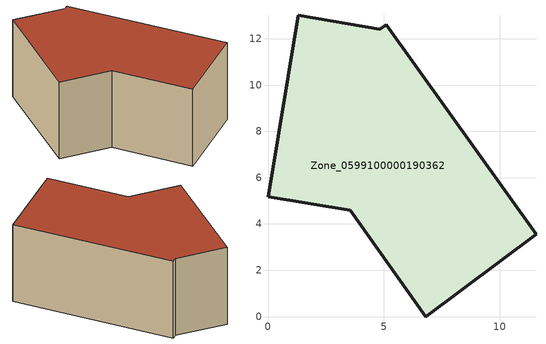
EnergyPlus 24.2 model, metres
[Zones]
Zone_0599100000190362
 floor ground (C_G): 6.82,0 3.55,4.59 0,5.18 1.31,13.01 4.83,12.42 5.1,12.61 11.58,3.55 z0
 wall outside (C_F): 3.55,4.59 6.82,0 11.58,3.55 5.1,12.61 4.83,12.42 1.31,13.01 0,5.18 3.55,4.59 z0:5.82
 roof outside (C_R): 4.83,12.42 1.31,13.01 0,5.18 3.55,4.59 6.82,0 11.58,3.55 5.1,12.61 z5.82
[BUILDING]
Pand.0599100000190362: North Axis=0; Terrain=City; Loads Convergence Tolerance Value=0.04; Temperature Convergence Tolerance Value=0.4; Solar Distribution=FullExterior; Maximum Number of Warmup Days=25; Minimum Number of Warmup Days=1
[Site:Location]
Rotterdam.The.Hague.AP_ZH_NLD Design_Conditions: Latitude=51.96; Longitude=4.45; Time Zone=1; Elevation=-4.5
[SITE:GROUNDTEMPERATURE:BUILDINGSURFACE]
18, 18, 18, 18, 18, 18, 18, 18, 18, 18, 18, 18
[MATERIAL] Thermal Absorptance=0.9; Solar Absorptance=0.7; Visible Absorptance=0.7
Name | Roughness | Thickness | Conductivity | Density | Specific Heat
G.TC.1975-1991 | MediumSmooth | 0.15 | 0.288461 | 540 | 1210
F.TC.1975-1991 | Rough | 0.3 | 0.230769 | 1920 | 840
R.TC.1975-1991 | MediumRough | 0.2 | 0.153846 | 1500 | 1000
[CONSTRUCTION]
C_G: G.TC.1975-1991
C_F: F.TC.1975-1991
C_R: R.TC.1975-1991
[ZONE]
Zone_0599100000190362: Type=1; Multiplier=1; Ceiling Height=Autocalculate; Volume=Autocalculate; Floor Area=autocalculate; Part of Total Floor Area=Yes
[ZONEINFILTRATION:DESIGNFLOWRATE]
Infil_Zone_0599100000190362: Zone or ZoneList or Space or SpaceList=Zone_0599100000190362; Schedule=AlwaysOn; Design Flow Rate Calculation Method=Flow/Area; Flow Rate per Floor Area=0.003; Constant Term Coefficient=1; Temperature Term Coefficient=0; Velocity Term Coefficient=0; Velocity Squared Term Coefficient=0
[HVACTEMPLATE:ZONE:IDEALLOADSAIRSYSTEM]
Zone_0599100000190362: Maximum Heating Supply Air Temperature=50; Minimum Cooling Supply Air Temperature=13; Maximum Heating Supply Air Humidity Ratio=0.0156; Minimum Cooling Supply Air Humidity Ratio=0.0077; Heating Limit=NoLimit; Cooling Limit=NoLimit; Dehumidification Control Type=ConstantSensibleHeatRatio; Cooling Sensible Heat Ratio=0.7; Dehumidification Setpoint=60; Humidification Control Type=None; Humidification Setpoint=30; Outdoor Air Method=None; Outdoor Air Flow Rate per Person=0.00944; Outdoor Air Flow Rate per Zone Floor Area=0; Outdoor Air Flow Rate per Zone=0; Demand Controlled Ventilation Type=None; Outdoor Air Economizer Type=NoEconomizer; Heat Recovery Type=None; Sensible Heat Recovery Effectiveness=0.7; Latent Heat Recovery Effectiveness=0.65
[ZONECONTROL:THERMOSTAT]
ThermostatControl_Zone_0599100000190362: Zone or ZoneList=Zone_0599100000190362; Control Type Schedule=DualSetpointControlType; Control 1=Thermostat_Zone_0599100000190362; Temperature Difference Between Cutout And Setpoint=0
[THERMOSTATSETPOINT:DUALSETPOINT]
Thermostat_Zone_0599100000190362: Heating Setpoint Temperature Schedule=HeatingSetpoint_Zone_0599100000190362; Cooling Setpoint Temperature Schedule=CoolingSetpoint_Zone_0599100000190362
[SCHEDULE:COMPACT]
HeatingSetpoint_Zone_0599100000190362: Through: 12/31, For: AllDays, Until: 24:00, 21
CoolingSetpoint_Zone_0599100000190362: Through: 12/31, For: AllDays, Until: 24:00, 24
DualSetpointControlType: Through: 12/31, For: AllDays, Until: 24:00, 4
AlwaysOn: Through: 12/31, For: AllDays, Until: 24:00, 1
